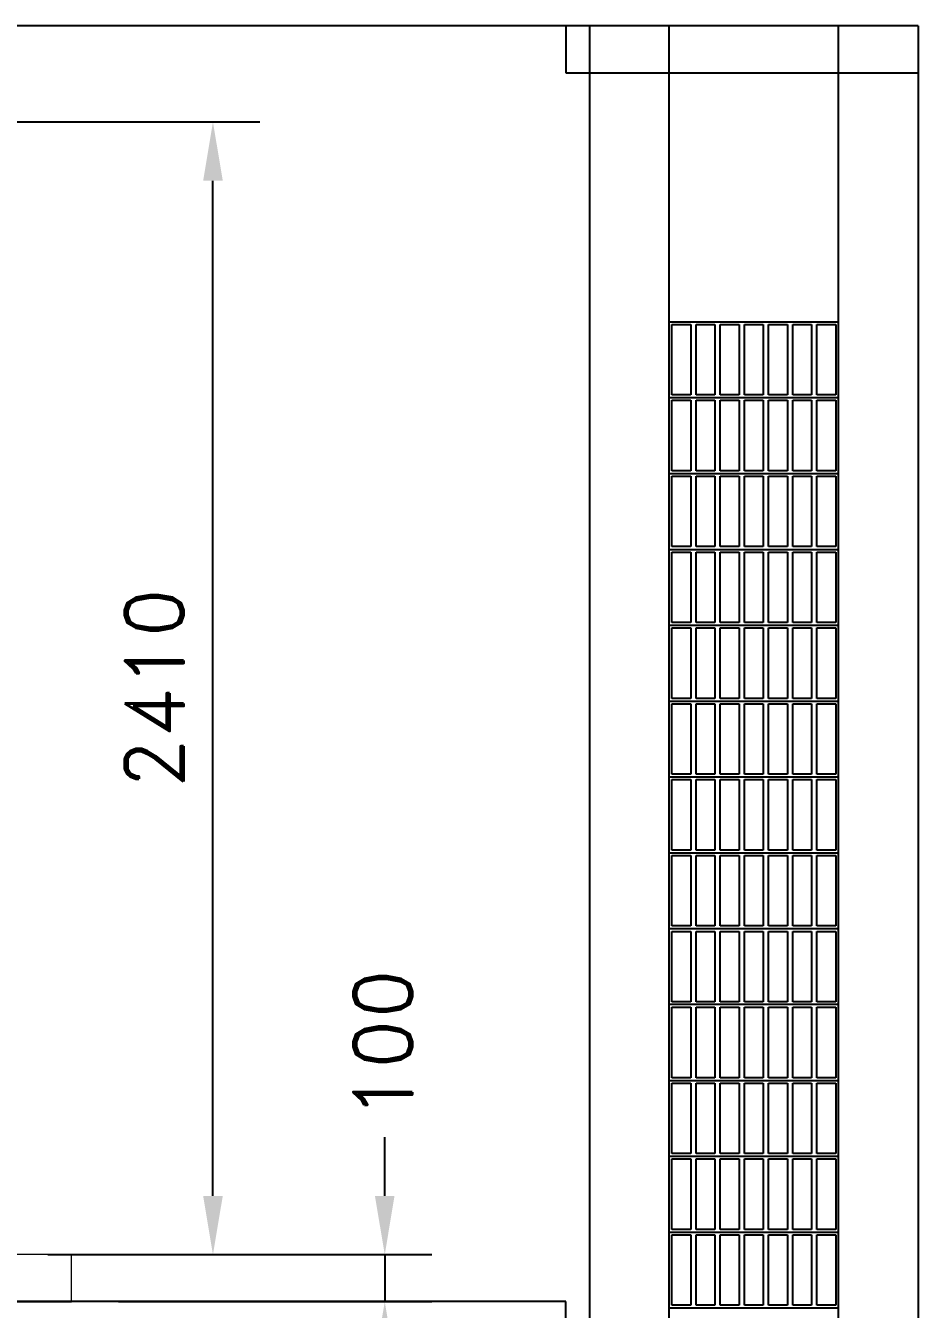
# Model space of a CAD drawing. Header units: millimetres. Extents: x -312439 to 477422, y -331570 to 212570.
# Drawn here: x 367045 to 368945, y 205399 to 208130 of the extents above; entities that cross this region are included whole.
import ezdxf

# ---------------------------------------------------------------- set-up
doc = ezdxf.new("R2010")
doc.units = ezdxf.units.MM
doc.styles.add('ROMAND', font='ROMAND.SHX')
doc.dimstyles.new('1-50 (MILIMETRO)', dxfattribs={"dimscale": 0, "dimtxt": 125, "dimasz": 125, "dimexe": 100, "dimexo": 100, "dimgap": 50, "dimtad": 0, "dimdec": 0, "dimzin": 0, "dimdsep": 46, "dimtxsty": 'ROMAND', "dimcen": -390, "dimclrd": 1, "dimclre": 1, "dimclrt": 3, "dimadec": 0, "dimazin": 0, "dimtfac": 1, "dimtdec": 0, "dimtix": 1, "dimtmove": 2, "dimatfit": 2, "dimfxl": 1, "dimtvp": 1, "dimtolj": 1, "dimtzin": 0, "dimarcsym": 0})

# ---------------------------------------------------------------- blocks, each defined once
blk = doc.blocks.new('*D165')
at = {"color": 1, "lineweight": -2, "transparency": 16777216}
for p, q in [((367809.4, 205640.4), (367809.4, 205765.4)), ((367242.6, 205515.4), (367909.4, 205515.4)), ((367809.4, 205515.4), (367809.4, 205415.4)), ((367242.6, 205415.4), (367909.4, 205415.4)), ((367809.4, 205290.4), (367809.4, 205165.4))]:
    blk.add_line(p, q, dxfattribs=at)
at = {"color": 1, "transparency": 16777216}
for points in [[(367788.5, 205640.4), (367830.2, 205640.4), (367809.4, 205515.4)], [(367788.5, 205290.4), (367830.2, 205290.4), (367809.4, 205415.4)]]:
    blk.add_solid(points, dxfattribs=at)
at = {"layer": 'Defpoints', "color": 0, "transparency": 16777216}
for p in [(367142.6, 205515.4), (367142.6, 205415.4), (367809.4, 205415.4)]:
    blk.add_point(p, dxfattribs=at)
at = {"color": 3, "transparency": 16777216, "insert": (367805.2, 205963), "char_height": 125, "attachment_point": 5, "rotation": 90, "style": 'ROMAND'}
blk.add_mtext('\\A1;100', dxfattribs=at)
blk = doc.blocks.new('*D166')
at = {"color": 1, "lineweight": -2, "transparency": 16777216}
for p, q in [((366890.5, 207925.6), (367543.8, 207925.6)), ((367443.8, 205640.4), (367443.8, 207800.6)), ((367092.6, 205515.4), (367543.8, 205515.4))]:
    blk.add_line(p, q, dxfattribs=at)
at = {"color": 1, "transparency": 16777216}
for points in [[(367423, 207800.6), (367464.7, 207800.6), (367443.8, 207925.6)], [(367423, 205640.4), (367464.7, 205640.4), (367443.8, 205515.4)]]:
    blk.add_solid(points, dxfattribs=at)
at = {"layer": 'Defpoints', "color": 0, "transparency": 16777216}
for p in [(366790.5, 207925.6), (367443.8, 207925.6), (366992.6, 205515.4)]:
    blk.add_point(p, dxfattribs=at)
at = {"color": 3, "transparency": 16777216, "insert": (367318.8, 206720.5), "char_height": 125, "attachment_point": 5, "rotation": 90, "style": 'ROMAND'}
blk.add_mtext('\\A1;2410', dxfattribs=at)

msp = doc.modelspace()

# ---------------------------------------------------------------- linework, layer by layer
at = {"color": 1, "linetype": 'Continuous', "extrusion": (0, 1, 0)}
for p, q in [((368944.798, 208130.452, 0), (358992.168, 208130.452, 0)), ((368194.798, 208130.452, 0), (368194.798, 208030.452, 0)), ((368244.798, 208130.452, 0), (368244.798, 200680.452, 0)), ((368414.798, 200380.452, 0), (368414.798, 208130.452, 0)), ((368774.798, 200530.452, 0), (368774.798, 208130.452, 0)), ((368944.798, 208130.452, 0), (368944.798, 200380.452, 0)), ((368194.798, 208030.452, 0), (368944.798, 208030.452, 0)), ((368414.798, 207500.452, 0), (368774.798, 207500.452, 0)), ((368420.514, 207494.738, 0), (368460.514, 207494.738, 0)), ((368420.514, 207344.738, 0), (368420.514, 207494.738, 0)), ((368460.514, 207494.738, 0), (368460.514, 207344.738, 0)), ((368471.942, 207494.738, 0), (368511.942, 207494.738, 0)), ((368471.942, 207344.738, 0), (368471.942, 207494.738, 0)), ((368511.942, 207494.738, 0), (368511.942, 207344.738, 0)), ((368523.37, 207494.738, 0), (368563.37, 207494.738, 0)), ((368523.37, 207344.738, 0), (368523.37, 207494.738, 0)), ((368563.37, 207494.738, 0), (368563.37, 207344.738, 0)), ((368574.798, 207494.738, 0), (368614.798, 207494.738, 0)), ((368574.798, 207344.738, 0), (368574.798, 207494.738, 0)), ((368614.798, 207494.738, 0), (368614.798, 207344.738, 0)), ((368626.226, 207494.738, 0), (368666.226, 207494.738, 0)), ((368626.226, 207344.738, 0), (368626.226, 207494.738, 0)), ((368666.226, 207494.738, 0), (368666.226, 207344.738, 0)), ((368677.654, 207494.738, 0), (368717.654, 207494.738, 0)), ((368677.654, 207344.738, 0), (368677.654, 207494.738, 0)), ((368717.654, 207494.738, 0), (368717.654, 207344.738, 0)), ((368729.082, 207494.738, 0), (368769.082, 207494.738, 0)), ((368729.082, 207344.738, 0), (368729.082, 207494.738, 0)), ((368769.082, 207494.738, 0), (368769.082, 207344.738, 0)), ((368460.514, 207344.738, 0), (368420.514, 207344.738, 0)), ((368511.942, 207344.738, 0), (368471.942, 207344.738, 0)), ((368563.37, 207344.738, 0), (368523.37, 207344.738, 0)), ((368614.798, 207344.738, 0), (368574.798, 207344.738, 0)), ((368666.226, 207344.738, 0), (368626.226, 207344.738, 0)), ((368717.654, 207344.738, 0), (368677.654, 207344.738, 0)), ((368769.082, 207344.738, 0), (368729.082, 207344.738, 0)), ((368414.798, 207339.024, 0), (368774.798, 207339.024, 0)), ((368420.514, 207333.31, 0), (368460.514, 207333.31, 0)), ((368420.514, 207183.31, 0), (368420.514, 207333.31, 0)), ((368460.514, 207333.31, 0), (368460.514, 207183.31, 0)), ((368471.942, 207333.31, 0), (368511.942, 207333.31, 0)), ((368471.942, 207183.31, 0), (368471.942, 207333.31, 0)), ((368511.942, 207333.31, 0), (368511.942, 207183.31, 0)), ((368523.37, 207333.31, 0), (368563.37, 207333.31, 0)), ((368523.37, 207183.31, 0), (368523.37, 207333.31, 0)), ((368563.37, 207333.31, 0), (368563.37, 207183.31, 0)), ((368574.798, 207333.31, 0), (368614.798, 207333.31, 0)), ((368574.798, 207183.31, 0), (368574.798, 207333.31, 0)), ((368614.798, 207333.31, 0), (368614.798, 207183.31, 0)), ((368626.226, 207333.31, 0), (368666.226, 207333.31, 0)), ((368626.226, 207183.31, 0), (368626.226, 207333.31, 0)), ((368666.226, 207333.31, 0), (368666.226, 207183.31, 0)), ((368677.654, 207333.31, 0), (368717.654, 207333.31, 0)), ((368677.654, 207183.31, 0), (368677.654, 207333.31, 0)), ((368717.654, 207333.31, 0), (368717.654, 207183.31, 0)), ((368729.082, 207333.31, 0), (368769.082, 207333.31, 0)), ((368729.082, 207183.31, 0), (368729.082, 207333.31, 0)), ((368769.082, 207333.31, 0), (368769.082, 207183.31, 0)), ((368460.514, 207183.31, 0), (368420.514, 207183.31, 0)), ((368511.942, 207183.31, 0), (368471.942, 207183.31, 0)), ((368563.37, 207183.31, 0), (368523.37, 207183.31, 0)), ((368614.798, 207183.31, 0), (368574.798, 207183.31, 0)), ((368666.226, 207183.31, 0), (368626.226, 207183.31, 0)), ((368717.654, 207183.31, 0), (368677.654, 207183.31, 0)), ((368769.082, 207183.31, 0), (368729.082, 207183.31, 0)), ((368414.798, 207177.596, 0), (368774.798, 207177.596, 0)), ((368420.514, 207171.882, 0), (368460.514, 207171.882, 0)), ((368420.514, 207021.882, 0), (368420.514, 207171.882, 0)), ((368460.514, 207171.882, 0), (368460.514, 207021.882, 0)), ((368471.942, 207171.882, 0), (368511.942, 207171.882, 0)), ((368471.942, 207021.882, 0), (368471.942, 207171.882, 0)), ((368511.942, 207171.882, 0), (368511.942, 207021.882, 0)), ((368523.37, 207171.882, 0), (368563.37, 207171.882, 0)), ((368523.37, 207021.882, 0), (368523.37, 207171.882, 0)), ((368563.37, 207171.882, 0), (368563.37, 207021.882, 0)), ((368574.798, 207171.882, 0), (368614.798, 207171.882, 0)), ((368574.798, 207021.882, 0), (368574.798, 207171.882, 0)), ((368614.798, 207171.882, 0), (368614.798, 207021.882, 0)), ((368626.226, 207171.882, 0), (368666.226, 207171.882, 0)), ((368626.226, 207021.882, 0), (368626.226, 207171.882, 0)), ((368666.226, 207171.882, 0), (368666.226, 207021.882, 0)), ((368677.654, 207171.882, 0), (368717.654, 207171.882, 0)), ((368677.654, 207021.882, 0), (368677.654, 207171.882, 0)), ((368717.654, 207171.882, 0), (368717.654, 207021.882, 0)), ((368729.082, 207171.882, 0), (368769.082, 207171.882, 0)), ((368729.082, 207021.882, 0), (368729.082, 207171.882, 0)), ((368769.082, 207171.882, 0), (368769.082, 207021.882, 0)), ((368414.798, 207016.168, 0), (368774.798, 207016.168, 0)), ((368460.514, 207021.882, 0), (368420.514, 207021.882, 0)), ((368511.942, 207021.882, 0), (368471.942, 207021.882, 0)), ((368563.37, 207021.882, 0), (368523.37, 207021.882, 0)), ((368614.798, 207021.882, 0), (368574.798, 207021.882, 0)), ((368666.226, 207021.882, 0), (368626.226, 207021.882, 0)), ((368717.654, 207021.882, 0), (368677.654, 207021.882, 0)), ((368769.082, 207021.882, 0), (368729.082, 207021.882, 0)), ((368420.514, 207010.454, 0), (368460.514, 207010.454, 0)), ((368420.514, 206860.454, 0), (368420.514, 207010.454, 0)), ((368460.514, 207010.454, 0), (368460.514, 206860.454, 0)), ((368471.942, 207010.454, 0), (368511.942, 207010.454, 0)), ((368471.942, 206860.454, 0), (368471.942, 207010.454, 0)), ((368511.942, 207010.454, 0), (368511.942, 206860.454, 0)), ((368523.37, 207010.454, 0), (368563.37, 207010.454, 0)), ((368523.37, 206860.454, 0), (368523.37, 207010.454, 0)), ((368563.37, 207010.454, 0), (368563.37, 206860.454, 0)), ((368574.798, 207010.454, 0), (368614.798, 207010.454, 0)), ((368574.798, 206860.454, 0), (368574.798, 207010.454, 0)), ((368614.798, 207010.454, 0), (368614.798, 206860.454, 0)), ((368626.226, 207010.454, 0), (368666.226, 207010.454, 0)), ((368626.226, 206860.454, 0), (368626.226, 207010.454, 0)), ((368666.226, 207010.454, 0), (368666.226, 206860.454, 0)), ((368677.654, 207010.454, 0), (368717.654, 207010.454, 0)), ((368677.654, 206860.454, 0), (368677.654, 207010.454, 0)), ((368717.654, 207010.454, 0), (368717.654, 206860.454, 0)), ((368729.082, 207010.454, 0), (368769.082, 207010.454, 0)), ((368729.082, 206860.454, 0), (368729.082, 207010.454, 0)), ((368769.082, 207010.454, 0), (368769.082, 206860.454, 0)), ((368414.798, 206854.74, 0), (368774.798, 206854.74, 0)), ((368460.514, 206860.454, 0), (368420.514, 206860.454, 0)), ((368511.942, 206860.454, 0), (368471.942, 206860.454, 0)), ((368563.37, 206860.454, 0), (368523.37, 206860.454, 0)), ((368614.798, 206860.454, 0), (368574.798, 206860.454, 0)), ((368666.226, 206860.454, 0), (368626.226, 206860.454, 0)), ((368717.654, 206860.454, 0), (368677.654, 206860.454, 0)), ((368769.082, 206860.454, 0), (368729.082, 206860.454, 0)), ((368420.514, 206849.026, 0), (368460.514, 206849.026, 0)), ((368420.514, 206699.026, 0), (368420.514, 206849.026, 0)), ((368460.514, 206849.026, 0), (368460.514, 206699.026, 0)), ((368471.942, 206849.026, 0), (368511.942, 206849.026, 0)), ((368471.942, 206699.026, 0), (368471.942, 206849.026, 0)), ((368511.942, 206849.026, 0), (368511.942, 206699.026, 0)), ((368523.37, 206849.026, 0), (368563.37, 206849.026, 0)), ((368523.37, 206699.026, 0), (368523.37, 206849.026, 0)), ((368563.37, 206849.026, 0), (368563.37, 206699.026, 0)), ((368574.798, 206849.026, 0), (368614.798, 206849.026, 0)), ((368574.798, 206699.026, 0), (368574.798, 206849.026, 0)), ((368614.798, 206849.026, 0), (368614.798, 206699.026, 0)), ((368626.226, 206849.026, 0), (368666.226, 206849.026, 0)), ((368626.226, 206699.026, 0), (368626.226, 206849.026, 0)), ((368666.226, 206849.026, 0), (368666.226, 206699.026, 0)), ((368677.654, 206849.026, 0), (368717.654, 206849.026, 0)), ((368677.654, 206699.026, 0), (368677.654, 206849.026, 0)), ((368717.654, 206849.026, 0), (368717.654, 206699.026, 0)), ((368729.082, 206849.026, 0), (368769.082, 206849.026, 0)), ((368729.082, 206699.026, 0), (368729.082, 206849.026, 0)), ((368769.082, 206849.026, 0), (368769.082, 206699.026, 0)), ((368414.798, 206693.312, 0), (368774.798, 206693.312, 0)), ((368460.514, 206699.026, 0), (368420.514, 206699.026, 0)), ((368420.514, 206687.598, 0), (368460.514, 206687.598, 0)), ((368420.514, 206537.598, 0), (368420.514, 206687.598, 0)), ((368460.514, 206687.598, 0), (368460.514, 206537.598, 0)), ((368511.942, 206699.026, 0), (368471.942, 206699.026, 0)), ((368471.942, 206687.598, 0), (368511.942, 206687.598, 0)), ((368471.942, 206537.598, 0), (368471.942, 206687.598, 0)), ((368511.942, 206687.598, 0), (368511.942, 206537.598, 0)), ((368563.37, 206699.026, 0), (368523.37, 206699.026, 0)), ((368523.37, 206687.598, 0), (368563.37, 206687.598, 0)), ((368523.37, 206537.598, 0), (368523.37, 206687.598, 0)), ((368563.37, 206687.598, 0), (368563.37, 206537.598, 0)), ((368614.798, 206699.026, 0), (368574.798, 206699.026, 0)), ((368574.798, 206687.598, 0), (368614.798, 206687.598, 0)), ((368574.798, 206537.598, 0), (368574.798, 206687.598, 0)), ((368614.798, 206687.598, 0), (368614.798, 206537.598, 0)), ((368666.226, 206699.026, 0), (368626.226, 206699.026, 0)), ((368626.226, 206687.598, 0), (368666.226, 206687.598, 0)), ((368626.226, 206537.598, 0), (368626.226, 206687.598, 0)), ((368666.226, 206687.598, 0), (368666.226, 206537.598, 0)), ((368717.654, 206699.026, 0), (368677.654, 206699.026, 0)), ((368677.654, 206687.598, 0), (368717.654, 206687.598, 0)), ((368677.654, 206537.598, 0), (368677.654, 206687.598, 0)), ((368717.654, 206687.598, 0), (368717.654, 206537.598, 0)), ((368769.082, 206699.026, 0), (368729.082, 206699.026, 0)), ((368729.082, 206687.598, 0), (368769.082, 206687.598, 0)), ((368729.082, 206537.598, 0), (368729.082, 206687.598, 0)), ((368769.082, 206687.598, 0), (368769.082, 206537.598, 0)), ((368414.798, 206531.884, 0), (368774.798, 206531.884, 0)), ((368460.514, 206537.598, 0), (368420.514, 206537.598, 0)), ((368420.514, 206526.17, 0), (368460.514, 206526.17, 0)), ((368420.514, 206376.17, 0), (368420.514, 206526.17, 0)), ((368460.514, 206526.17, 0), (368460.514, 206376.17, 0)), ((368511.942, 206537.598, 0), (368471.942, 206537.598, 0)), ((368471.942, 206526.17, 0), (368511.942, 206526.17, 0)), ((368471.942, 206376.17, 0), (368471.942, 206526.17, 0)), ((368511.942, 206526.17, 0), (368511.942, 206376.17, 0)), ((368563.37, 206537.598, 0), (368523.37, 206537.598, 0)), ((368523.37, 206526.17, 0), (368563.37, 206526.17, 0)), ((368523.37, 206376.17, 0), (368523.37, 206526.17, 0)), ((368563.37, 206526.17, 0), (368563.37, 206376.17, 0)), ((368614.798, 206537.598, 0), (368574.798, 206537.598, 0)), ((368574.798, 206526.17, 0), (368614.798, 206526.17, 0)), ((368574.798, 206376.17, 0), (368574.798, 206526.17, 0)), ((368614.798, 206526.17, 0), (368614.798, 206376.17, 0)), ((368666.226, 206537.598, 0), (368626.226, 206537.598, 0)), ((368626.226, 206526.17, 0), (368666.226, 206526.17, 0)), ((368626.226, 206376.17, 0), (368626.226, 206526.17, 0)), ((368666.226, 206526.17, 0), (368666.226, 206376.17, 0)), ((368717.654, 206537.598, 0), (368677.654, 206537.598, 0)), ((368677.654, 206526.17, 0), (368717.654, 206526.17, 0)), ((368677.654, 206376.17, 0), (368677.654, 206526.17, 0)), ((368717.654, 206526.17, 0), (368717.654, 206376.17, 0)), ((368769.082, 206537.598, 0), (368729.082, 206537.598, 0)), ((368729.082, 206526.17, 0), (368769.082, 206526.17, 0)), ((368729.082, 206376.17, 0), (368729.082, 206526.17, 0)), ((368769.082, 206526.17, 0), (368769.082, 206376.17, 0)), ((368414.798, 206370.456, 0), (368774.798, 206370.456, 0)), ((368460.514, 206376.17, 0), (368420.514, 206376.17, 0)), ((368420.514, 206364.742, 0), (368460.514, 206364.742, 0)), ((368420.514, 206214.742, 0), (368420.514, 206364.742, 0)), ((368460.514, 206364.742, 0), (368460.514, 206214.742, 0)), ((368511.942, 206376.17, 0), (368471.942, 206376.17, 0)), ((368471.942, 206364.742, 0), (368511.942, 206364.742, 0)), ((368471.942, 206214.742, 0), (368471.942, 206364.742, 0)), ((368511.942, 206364.742, 0), (368511.942, 206214.742, 0)), ((368563.37, 206376.17, 0), (368523.37, 206376.17, 0)), ((368523.37, 206364.742, 0), (368563.37, 206364.742, 0)), ((368523.37, 206214.742, 0), (368523.37, 206364.742, 0)), ((368563.37, 206364.742, 0), (368563.37, 206214.742, 0)), ((368614.798, 206376.17, 0), (368574.798, 206376.17, 0)), ((368574.798, 206364.742, 0), (368614.798, 206364.742, 0)), ((368574.798, 206214.742, 0), (368574.798, 206364.742, 0)), ((368614.798, 206364.742, 0), (368614.798, 206214.742, 0)), ((368666.226, 206376.17, 0), (368626.226, 206376.17, 0)), ((368626.226, 206364.742, 0), (368666.226, 206364.742, 0)), ((368626.226, 206214.742, 0), (368626.226, 206364.742, 0)), ((368666.226, 206364.742, 0), (368666.226, 206214.742, 0)), ((368717.654, 206376.17, 0), (368677.654, 206376.17, 0)), ((368677.654, 206364.742, 0), (368717.654, 206364.742, 0)), ((368677.654, 206214.742, 0), (368677.654, 206364.742, 0)), ((368717.654, 206364.742, 0), (368717.654, 206214.742, 0)), ((368769.082, 206376.17, 0), (368729.082, 206376.17, 0)), ((368729.082, 206364.742, 0), (368769.082, 206364.742, 0)), ((368729.082, 206214.742, 0), (368729.082, 206364.742, 0)), ((368769.082, 206364.742, 0), (368769.082, 206214.742, 0)), ((368414.798, 206209.028, 0), (368774.798, 206209.028, 0)), ((368460.514, 206214.742, 0), (368420.514, 206214.742, 0)), ((368420.514, 206203.314, 0), (368460.514, 206203.314, 0)), ((368420.514, 206053.314, 0), (368420.514, 206203.314, 0)), ((368460.514, 206203.314, 0), (368460.514, 206053.314, 0)), ((368511.942, 206214.742, 0), (368471.942, 206214.742, 0)), ((368471.942, 206203.314, 0), (368511.942, 206203.314, 0)), ((368471.942, 206053.314, 0), (368471.942, 206203.314, 0)), ((368511.942, 206203.314, 0), (368511.942, 206053.314, 0)), ((368563.37, 206214.742, 0), (368523.37, 206214.742, 0)), ((368523.37, 206203.314, 0), (368563.37, 206203.314, 0)), ((368523.37, 206053.314, 0), (368523.37, 206203.314, 0)), ((368563.37, 206203.314, 0), (368563.37, 206053.314, 0)), ((368614.798, 206214.742, 0), (368574.798, 206214.742, 0)), ((368574.798, 206203.314, 0), (368614.798, 206203.314, 0)), ((368574.798, 206053.314, 0), (368574.798, 206203.314, 0)), ((368614.798, 206203.314, 0), (368614.798, 206053.314, 0)), ((368666.226, 206214.742, 0), (368626.226, 206214.742, 0)), ((368626.226, 206203.314, 0), (368666.226, 206203.314, 0)), ((368626.226, 206053.314, 0), (368626.226, 206203.314, 0)), ((368666.226, 206203.314, 0), (368666.226, 206053.314, 0)), ((368717.654, 206214.742, 0), (368677.654, 206214.742, 0)), ((368677.654, 206203.314, 0), (368717.654, 206203.314, 0)), ((368677.654, 206053.314, 0), (368677.654, 206203.314, 0)), ((368717.654, 206203.314, 0), (368717.654, 206053.314, 0)), ((368769.082, 206214.742, 0), (368729.082, 206214.742, 0)), ((368729.082, 206203.314, 0), (368769.082, 206203.314, 0)), ((368729.082, 206053.314, 0), (368729.082, 206203.314, 0)), ((368769.082, 206203.314, 0), (368769.082, 206053.314, 0)), ((368774.798, 206047.6, 0), (368414.798, 206047.6, 0)), ((368460.514, 206053.314, 0), (368420.514, 206053.314, 0)), ((368420.514, 206041.886, 0), (368460.514, 206041.886, 0)), ((368420.514, 205891.886, 0), (368420.514, 206041.886, 0)), ((368460.514, 206041.886, 0), (368460.514, 205891.886, 0)), ((368511.942, 206053.314, 0), (368471.942, 206053.314, 0)), ((368471.942, 206041.886, 0), (368511.942, 206041.886, 0)), ((368471.942, 205891.886, 0), (368471.942, 206041.886, 0)), ((368511.942, 206041.886, 0), (368511.942, 205891.886, 0)), ((368563.37, 206053.314, 0), (368523.37, 206053.314, 0)), ((368523.37, 206041.886, 0), (368563.37, 206041.886, 0)), ((368523.37, 205891.886, 0), (368523.37, 206041.886, 0)), ((368563.37, 206041.886, 0), (368563.37, 205891.886, 0)), ((368614.798, 206053.314, 0), (368574.798, 206053.314, 0)), ((368574.798, 206041.886, 0), (368614.798, 206041.886, 0)), ((368574.798, 205891.886, 0), (368574.798, 206041.886, 0)), ((368614.798, 206041.886, 0), (368614.798, 205891.886, 0)), ((368666.226, 206053.314, 0), (368626.226, 206053.314, 0)), ((368626.226, 206041.886, 0), (368666.226, 206041.886, 0)), ((368626.226, 205891.886, 0), (368626.226, 206041.886, 0)), ((368666.226, 206041.886, 0), (368666.226, 205891.886, 0)), ((368717.654, 206053.314, 0), (368677.654, 206053.314, 0)), ((368677.654, 206041.886, 0), (368717.654, 206041.886, 0)), ((368677.654, 205891.886, 0), (368677.654, 206041.886, 0)), ((368717.654, 206041.886, 0), (368717.654, 205891.886, 0)), ((368769.082, 206053.314, 0), (368729.082, 206053.314, 0)), ((368729.082, 206041.886, 0), (368769.082, 206041.886, 0)), ((368729.082, 205891.886, 0), (368729.082, 206041.886, 0)), ((368769.082, 206041.886, 0), (368769.082, 205891.886, 0)), ((368414.798, 205886.172, 0), (368774.798, 205886.172, 0)), ((368460.514, 205891.886, 0), (368420.514, 205891.886, 0)), ((368420.514, 205880.458, 0), (368460.514, 205880.458, 0)), ((368420.514, 205730.458, 0), (368420.514, 205880.458, 0)), ((368460.514, 205880.458, 0), (368460.514, 205730.458, 0)), ((368511.942, 205891.886, 0), (368471.942, 205891.886, 0)), ((368471.942, 205880.458, 0), (368511.942, 205880.458, 0)), ((368471.942, 205730.458, 0), (368471.942, 205880.458, 0)), ((368511.942, 205880.458, 0), (368511.942, 205730.458, 0)), ((368563.37, 205891.886, 0), (368523.37, 205891.886, 0)), ((368523.37, 205880.458, 0), (368563.37, 205880.458, 0)), ((368523.37, 205730.458, 0), (368523.37, 205880.458, 0)), ((368563.37, 205880.458, 0), (368563.37, 205730.458, 0)), ((368614.798, 205891.886, 0), (368574.798, 205891.886, 0)), ((368574.798, 205880.458, 0), (368614.798, 205880.458, 0)), ((368574.798, 205730.458, 0), (368574.798, 205880.458, 0)), ((368614.798, 205880.458, 0), (368614.798, 205730.458, 0)), ((368666.226, 205891.886, 0), (368626.226, 205891.886, 0)), ((368626.226, 205880.458, 0), (368666.226, 205880.458, 0)), ((368626.226, 205730.458, 0), (368626.226, 205880.458, 0)), ((368666.226, 205880.458, 0), (368666.226, 205730.458, 0)), ((368717.654, 205891.886, 0), (368677.654, 205891.886, 0)), ((368677.654, 205880.458, 0), (368717.654, 205880.458, 0)), ((368677.654, 205730.458, 0), (368677.654, 205880.458, 0)), ((368717.654, 205880.458, 0), (368717.654, 205730.458, 0)), ((368769.082, 205891.886, 0), (368729.082, 205891.886, 0)), ((368729.082, 205880.458, 0), (368769.082, 205880.458, 0)), ((368729.082, 205730.458, 0), (368729.082, 205880.458, 0)), ((368769.082, 205880.458, 0), (368769.082, 205730.458, 0)), ((368414.798, 205724.744, 0), (368774.798, 205724.744, 0)), ((368460.514, 205730.458, 0), (368420.514, 205730.458, 0)), ((368420.514, 205719.03, 0), (368460.514, 205719.03, 0)), ((368420.514, 205569.03, 0), (368420.514, 205719.03, 0)), ((368460.514, 205719.03, 0), (368460.514, 205569.03, 0)), ((368511.942, 205730.458, 0), (368471.942, 205730.458, 0)), ((368471.942, 205719.03, 0), (368511.942, 205719.03, 0)), ((368471.942, 205569.03, 0), (368471.942, 205719.03, 0)), ((368511.942, 205719.03, 0), (368511.942, 205569.03, 0)), ((368563.37, 205730.458, 0), (368523.37, 205730.458, 0)), ((368523.37, 205719.03, 0), (368563.37, 205719.03, 0)), ((368523.37, 205569.03, 0), (368523.37, 205719.03, 0)), ((368563.37, 205719.03, 0), (368563.37, 205569.03, 0)), ((368614.798, 205730.458, 0), (368574.798, 205730.458, 0)), ((368574.798, 205719.03, 0), (368614.798, 205719.03, 0)), ((368574.798, 205569.03, 0), (368574.798, 205719.03, 0)), ((368614.798, 205719.03, 0), (368614.798, 205569.03, 0)), ((368666.226, 205730.458, 0), (368626.226, 205730.458, 0)), ((368626.226, 205719.03, 0), (368666.226, 205719.03, 0)), ((368626.226, 205569.03, 0), (368626.226, 205719.03, 0)), ((368666.226, 205719.03, 0), (368666.226, 205569.03, 0)), ((368717.654, 205730.458, 0), (368677.654, 205730.458, 0)), ((368677.654, 205719.03, 0), (368717.654, 205719.03, 0)), ((368677.654, 205569.03, 0), (368677.654, 205719.03, 0)), ((368717.654, 205719.03, 0), (368717.654, 205569.03, 0)), ((368769.082, 205730.458, 0), (368729.082, 205730.458, 0)), ((368729.082, 205719.03, 0), (368769.082, 205719.03, 0)), ((368729.082, 205569.03, 0), (368729.082, 205719.03, 0)), ((368769.082, 205719.03, 0), (368769.082, 205569.03, 0)), ((368460.514, 205569.03, 0), (368420.514, 205569.03, 0)), ((368511.942, 205569.03, 0), (368471.942, 205569.03, 0)), ((368563.37, 205569.03, 0), (368523.37, 205569.03, 0)), ((368614.798, 205569.03, 0), (368574.798, 205569.03, 0)), ((368666.226, 205569.03, 0), (368626.226, 205569.03, 0)), ((368717.654, 205569.03, 0), (368677.654, 205569.03, 0)), ((368769.082, 205569.03, 0), (368729.082, 205569.03, 0)), ((368414.798, 205563.316, 0), (368774.798, 205563.316, 0)), ((368420.514, 205557.602, 0), (368460.514, 205557.602, 0)), ((368420.514, 205407.602, 0), (368420.514, 205557.602, 0)), ((368460.514, 205557.602, 0), (368460.514, 205407.602, 0)), ((368471.942, 205557.602, 0), (368511.942, 205557.602, 0)), ((368471.942, 205407.602, 0), (368471.942, 205557.602, 0)), ((368511.942, 205557.602, 0), (368511.942, 205407.602, 0)), ((368523.37, 205557.602, 0), (368563.37, 205557.602, 0)), ((368523.37, 205407.602, 0), (368523.37, 205557.602, 0)), ((368563.37, 205557.602, 0), (368563.37, 205407.602, 0)), ((368574.798, 205557.602, 0), (368614.798, 205557.602, 0)), ((368574.798, 205407.602, 0), (368574.798, 205557.602, 0)), ((368614.798, 205557.602, 0), (368614.798, 205407.602, 0)), ((368626.226, 205557.602, 0), (368666.226, 205557.602, 0)), ((368626.226, 205407.602, 0), (368626.226, 205557.602, 0)), ((368666.226, 205557.602, 0), (368666.226, 205407.602, 0)), ((368677.654, 205557.602, 0), (368717.654, 205557.602, 0)), ((368677.654, 205407.602, 0), (368677.654, 205557.602, 0)), ((368717.654, 205557.602, 0), (368717.654, 205407.602, 0)), ((368729.082, 205557.602, 0), (368769.082, 205557.602, 0)), ((368729.082, 205407.602, 0), (368729.082, 205557.602, 0)), ((368769.082, 205557.602, 0), (368769.082, 205407.602, 0)), ((368194.798, 205015.374, 0), (368194.798, 205415.374, 0)), ((368460.514, 205407.602, 0), (368420.514, 205407.602, 0)), ((368511.942, 205407.602, 0), (368471.942, 205407.602, 0)), ((368563.37, 205407.602, 0), (368523.37, 205407.602, 0)), ((368614.798, 205407.602, 0), (368574.798, 205407.602, 0)), ((368666.226, 205407.602, 0), (368626.226, 205407.602, 0)), ((368717.654, 205407.602, 0), (368677.654, 205407.602, 0)), ((368769.082, 205407.602, 0), (368729.082, 205407.602, 0)), ((368414.798, 205401.888, 0), (368774.798, 205401.888, 0))]:
    msp.add_line(p, q, dxfattribs=at)
at = {"color": 7, "linetype": 'Continuous', "lineweight": 0, "extrusion": (0, 1, 0)}
for p, q in [((367142.558, 205515.374, 0), (364556.558, 205515.374, 0)), ((367142.558, 205415.374, 0), (367142.558, 205515.374, 0))]:
    msp.add_line(p, q, dxfattribs=at)
at = {"color": 1, "linetype": 'Continuous', "extrusion": (-1.05669e-32, 1.07679e-31, -1)}
msp.add_line((368194.798, 205415.374, 0), (357294.798, 205415.374, 0), dxfattribs=at)
msp.add_line((364556.558, 205415.374, 0), (367142.558, 205415.374, 0))

# ---------------------------------------------------------------- dimensions: what is measured, and where the dimension line sits
dim = msp.add_linear_dim(base=(367443.85, 207925.641, 0), p1=(366992.558, 205515.374, 0), p2=(366790.451, 207925.641, 0), angle=90, dimstyle='1-50 (MILIMETRO)', override={"dimscale": 1})
dim.commit()
dim.dimension.update_dxf_attribs({"geometry": '*D166', "text_midpoint": (367318.85, 206720.508, 0)})
dim = msp.add_linear_dim(base=(367809.356, 205415.374, 0), p1=(367142.558, 205515.374, 0), p2=(367142.558, 205415.374, 0), angle=90, dimstyle='1-50 (MILIMETRO)', override={"dimscale": 1})
dim.commit()
dim.dimension.update_dxf_attribs({"geometry": '*D165', "text_midpoint": (367805.243, 205963.036, 0), "dimtype": 160})

doc.saveas('drawing.dxf')
